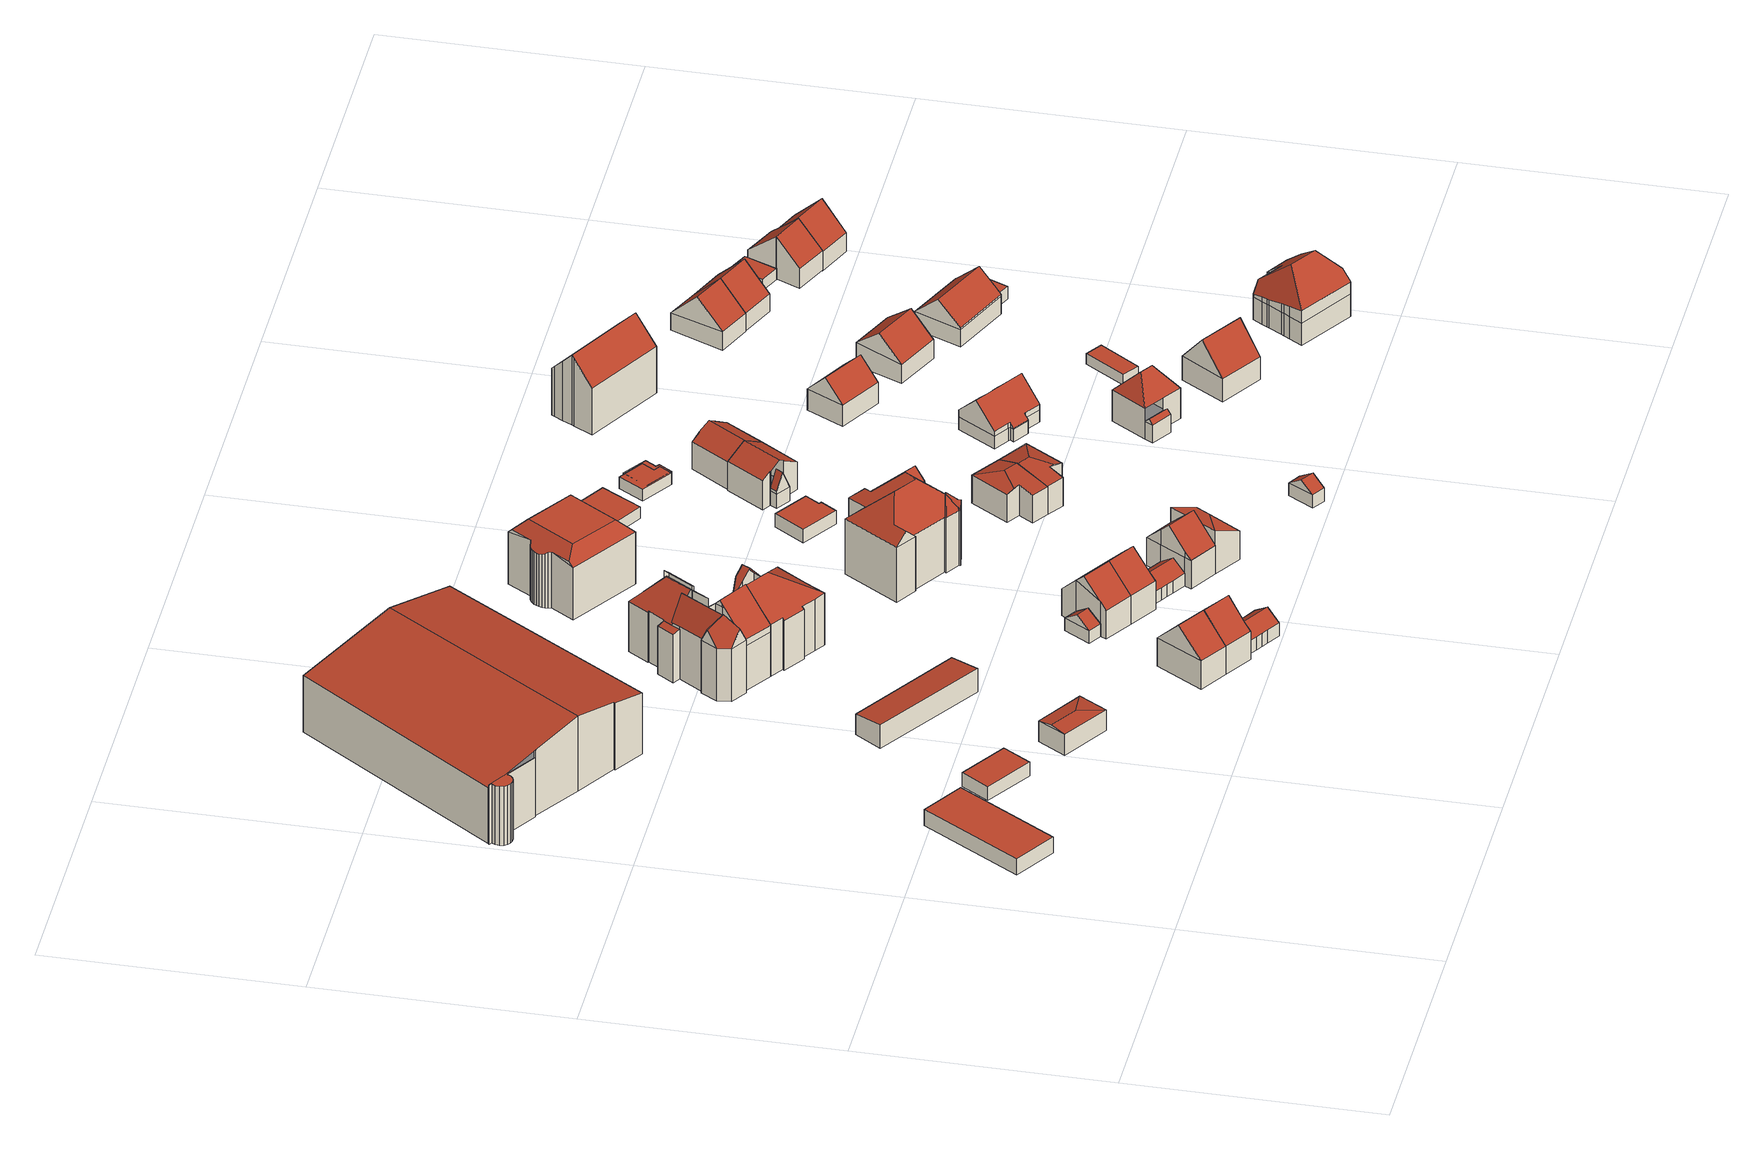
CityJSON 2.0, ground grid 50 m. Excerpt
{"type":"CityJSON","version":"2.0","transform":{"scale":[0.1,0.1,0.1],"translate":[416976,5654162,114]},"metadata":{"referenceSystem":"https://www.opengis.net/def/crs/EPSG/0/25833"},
"CityObjects":{
"building1":{"type":"Building","attributes":{"Dachtyp_tdc":"tdcPolyFlatRoof","Gemeindeschluessel":14612000,"Dachneigung":0,"QualitaetDacherkennung":69,"Geometrietyp2DReferenz":"3000","measuredHeight":3.48,"function":"31001_2000","roofType":"1000"},"geometry":[{"type":"Solid","lod":"2","boundaries":[[[[0,1,2,3]],[[1,4,5,2]],[[4,6,7,5]],[[6,0,3,7]],[[6,4,1,0]],[[3,2,5,7]]]],"semantics":{"surfaces":[{"type":"WallSurface"},{"type":"RoofSurface"},{"type":"GroundSurface"}],"values":[[0,0,0,0,1,2]]}}]},
"building2":{"type":"Building","attributes":{"Gemeindeschluessel":14612000,"Dachneigung":90,"Dachorientierung":0,"MittlereTraufHoehe":117.38,"QualitaetDacherkennung":84,"ObjektHoehe":3,"BodenHoehe":114.38,"Geometrietyp2DReferenz":"3000","AbsoluteHoehe":117.38,"Dachflaeche":71.4,"measuredHeight":3,"function":"31001_9998","roofType":"1000","storeysAboveGround":1},"geometry":[{"type":"MultiSurface","lod":"2","boundaries":[[[8,9,10,11]],[[9,12,13,10]],[[12,14,15,13]],[[14,8,11,15]],[[14,12,9,8]],[[11,10,13,15]]],"semantics":{"surfaces":[{"type":"WallSurface"},{"type":"RoofSurface"},{"type":"GroundSurface"}],"values":[0,0,0,0,1,2]}}]},
"building3":{"type":"Building","attributes":{"Gemeindeschluessel":14612000,"Dachneigung":79.21,"Dachorientierung":-58.15,"MittlereTraufHoehe":118.92,"QualitaetDacherkennung":64,"ObjektHoehe":5.14,"BodenHoehe":114.39,"Geometrietyp2DReferenz":"3000","AbsoluteHoehe":119.53,"Dachflaeche":72.21,"measuredHeight":5.14,"function":"31001_9998","roofType":"5000","storeysAboveGround":2},"geometry":[{"type":"MultiSurface","lod":"2","boundaries":[[[16,17,18,19]],[[17,20,21,18]],[[20,22,23,21]],[[22,16,19,23]],[[20,17,24]],[[16,22,25]],[[17,16,25,24]],[[22,20,24,25]],[[19,18,21,23]]],"semantics":{"surfaces":[{"type":"WallSurface"},{"type":"RoofSurface"},{"type":"GroundSurface"}],"values":[0,0,0,0,1,0,1,1,2]}}]},
"building4":{"type":"Building","attributes":{"Gemeindeschluessel":14612000,"Geometrietyp2DReferenz":"3000","function":"31001_9998","roofType":"9999"},"children":["building4-1","building4-2"]},
"building4-1":{"type":"BuildingPart","attributes":{"Dachtyp_tdc":"tdcPolyFlatRoof","Dachneigung":0,"QualitaetDacherkennung":25,"Geometrietyp2DReferenz":"3000","measuredHeight":12.96,"roofType":"1000"},"parents":["building4"],"geometry":[{"type":"MultiSurface","lod":"2","boundaries":[[[26,27,28,29]],[[27,30,31,28]],[[30,32,33,31]],[[32,34,35,33]],[[34,36,37,35]],[[36,38,39,37]],[[38,40,41,39]],[[40,42,43,41]],[[42,44,45,43]],[[44,46,47,45]],[[46,48,49,47]],[[48,50,51,49]],[[50,52,53,51]],[[52,54,55,56,53]],[[54,52,50,48,46,44,42,40,38,36,34,32,30,27,26,57]],[[29,28,31,33,35,37,39,41,43,45,47,49,51,53,56]]],"semantics":{"surfaces":[{"type":"WallSurface"},{"type":"RoofSurface"},{"type":"GroundSurface"}],"values":[0,0,0,0,0,0,0,0,0,0,0,0,0,0,1,2]}}]},
"building4-2":{"type":"BuildingPart","attributes":{"Dachtyp_tdc":"tdcGableRoof","Dachneigung":10.04,"QualitaetDacherkennung":14,"Geometrietyp2DReferenz":"3000","measuredHeight":16.39,"roofType":"3100"},"parents":["building4"],"geometry":[{"type":"MultiSurface","lod":"2","boundaries":[[[55,58,59,56]],[[58,60,61,59]],[[60,62,63,61]],[[62,64,65,63]],[[64,66,67,65]],[[66,68,69,67]],[[68,70,71,69]],[[70,72,73,71]],[[72,74,75,73]],[[74,76,77,75]],[[76,78,26,29,77]],[[74,72,70,68,66,64,62]],[[62,60,58,55,57,78,76,74]],[[56,59,61,63,65,67,69,71,73,75,77,29]]],"semantics":{"surfaces":[{"type":"WallSurface"},{"type":"RoofSurface"},{"type":"GroundSurface"}],"values":[0,0,0,0,0,0,0,0,0,0,0,1,1,2]}}]},
"building5":{"type":"Building","attributes":{"Dachtyp_tdc":"tdcPolyFlatRoof","Gemeindeschluessel":14612000,"Dachneigung":5.44,"QualitaetDacherkennung":81,"Geometrietyp2DReferenz":"3000","measuredHeight":5.14,"function":"31001_2000","roofType":"2100"},"geometry":[{"type":"Solid","lod":"2","boundaries":[[[[79,80,81,82]],[[80,83,84,81]],[[83,85,86,84]],[[85,79,82,86]],[[85,83,80,79]],[[82,81,84,86]]]],"semantics":{"surfaces":[{"type":"WallSurface"},{"type":"RoofSurface"},{"type":"GroundSurface"}],"values":[[0,0,0,0,1,2]]}}]},
"building6":{"type":"Building","attributes":{"Dachtyp_tdc":"tdcGableRoof","Gemeindeschluessel":14612000,"Dachneigung":44.71,"QualitaetDacherkennung":49,"Geometrietyp2DReferenz":"3000","measuredHeight":11.51,"function":"31001_9998","roofType":"3100"},"geometry":[{"type":"Solid","lod":"2","boundaries":[[[[87,88,89,90]],[[88,91,92,89]],[[91,93,94,92]],[[93,87,90,94]],[[91,88,95]],[[87,93,96]],[[88,87,96,95]],[[93,91,95,96]],[[90,89,92,94]]]],"semantics":{"surfaces":[{"type":"WallSurface"},{"type":"RoofSurface"},{"type":"GroundSurface"}],"values":[[0,0,0,0,0,0,1,1,2]]}}]},
"building7":{"type":"Building","attributes":{"Dachtyp_tdc":"tdcGableRoof","Gemeindeschluessel":14612000,"Dachneigung":44,"QualitaetDacherkennung":50,"Geometrietyp2DReferenz":"3000","measuredHeight":11.51,"function":"31001_9998","roofType":"3100"},"geometry":[{"type":"Solid","lod":"2","boundaries":[[[[87,97,98,90]],[[97,93,94,98]],[[93,99,100,94]],[[99,101,102,100]],[[101,103,104,102]],[[103,105,106,104]],[[105,107,108,106]],[[107,87,90,108]],[[103,101,99,93,97]],[[97,87,107,105,103]],[[90,98,94,100,102,104,106,108]]]],"semantics":{"surfaces":[{"type":"WallSurface"},{"type":"RoofSurface"},{"type":"GroundSurface"}],"values":[[0,0,0,0,0,0,0,0,1,1,2]]}}]},
"building8":{"type":"Building","attributes":{"Dachtyp_tdc":"tdcGableRoof","Gemeindeschluessel":14612000,"Dachneigung":35.14,"QualitaetDacherkennung":73,"Geometrietyp2DReferenz":"3000","measuredHeight":4.92,"function":"31001_9998","roofType":"3100"},"geometry":[{"type":"Solid","lod":"2","boundaries":[[[[109,110,111,112]],[[110,113,114,111]],[[113,115,116,114]],[[115,117,118,116]],[[117,119,120,118]],[[119,121,122,120]],[[121,123,124,122]],[[123,125,126,124]],[[125,127,128,126]],[[127,129,130,128]],[[129,109,112,130]],[[125,123,121,119,117,115,113]],[[113,110,109,129,127,125]],[[112,111,114,116,118,120,122,124,126,128,130]]]],"semantics":{"surfaces":[{"type":"WallSurface"},{"type":"RoofSurface"},{"type":"GroundSurface"}],"values":[[0,0,0,0,0,0,0,0,0,0,0,1,1,2]]}}]},
"building9":{"type":"Building","attributes":{"Gemeindeschluessel":14612000,"Geometrietyp2DReferenz":"3000","function":"31001_9998","roofType":"9999"},"children":["building9-1","building9-2","building9-3","building9-4","building9-5"]},
"building9-1":{"type":"BuildingPart","attributes":{"Dachtyp_tdc":"tdcGableRoof","Dachneigung":45.41,"QualitaetDacherkennung":60,"Geometrietyp2DReferenz":"3000","measuredHeight":17.37,"roofType":"3100"},"parents":["building9"],"geometry":[{"type":"MultiSurface","lod":"2","boundaries":[[[131,132,133,134]],[[132,135,136,133]],[[135,137,138,136]],[[137,139,140,138]],[[141,142,143,144,145]],[[146,147,148,143,142,149,132]],[[135,149,142,141,137]],[[132,149,135]],[[150,147,146,131]],[[131,146,132]],[[137,141,145,139]],[[140,151,134,133,136,138]]],"semantics":{"surfaces":[{"type":"WallSurface"},{"type":"RoofSurface"},{"type":"GroundSurface"}],"values":[0,0,0,0,1,1,0,0,0,0,0,2]}}]},
"building9-2":{"type":"BuildingPart","attributes":{"Dachtyp_tdc":"tdcPolyFlatRoof","Dachneigung":15.22,"QualitaetDacherkennung":38,"Geometrietyp2DReferenz":"3000","measuredHeight":10.97,"roofType":"2100"},"parents":["building9"],"geometry":[{"type":"MultiSurface","lod":"2","boundaries":[[[152,153,154,155]],[[156,157,158,159]],[[157,152,155,158]],[[157,156,160,153,152]],[[155,154,161,159,158]]],"semantics":{"surfaces":[{"type":"WallSurface"},{"type":"RoofSurface"},{"type":"GroundSurface"}],"values":[0,0,0,1,2]}}]},
"building9-3":{"type":"BuildingPart","attributes":{"Dachtyp_tdc":"tdcPolyFlatRoof","Dachneigung":42.8,"QualitaetDacherkennung":35,"Geometrietyp2DReferenz":"3000","measuredHeight":12.65,"roofType":"2100"},"parents":["building9"],"geometry":[{"type":"MultiSurface","lod":"2","boundaries":[[[162,163,164,165,166]],[[163,167,168,164]],[[167,169,170,168]],[[169,171,172,173,170]],[[169,167,163,162,171]],[[173,174,165,164,168,170]]],"semantics":{"surfaces":[{"type":"WallSurface"},{"type":"RoofSurface"},{"type":"GroundSurface"}],"values":[0,0,0,0,1,2]}}]},
"building9-4":{"type":"BuildingPart","attributes":{"Dachtyp_tdc":"tdcFreeFormRoof","Dachneigung":63.39,"QualitaetDacherkennung":11,"Geometrietyp2DReferenz":"3000","measuredHeight":17.14,"roofType":"5000"},"parents":["building9"],"geometry":[{"type":"MultiSurface","lod":"2","boundaries":[[[175,176,177,178,179]],[[177,180,181,182,178]],[[181,183,184,185,182]],[[185,186,187,144,148,188,189,190,179,178,182]],[[183,181,180]],[[186,185,184]],[[191,192,193,194,159,161,195,151,140,196]],[[184,183,192,191]],[[183,180,193,192]],[[180,177,194,193]],[[177,176,159,194]],[[176,156,159]],[[187,186,196,140,139,145]],[[186,184,191,196]]],"semantics":{"surfaces":[{"type":"RoofSurface"},{"type":"WallSurface"},{"type":"GroundSurface"}],"values":[0,0,0,0,1,1,2,1,1,1,1,1,1,1]}}]},
"building9-5":{"type":"BuildingPart","attributes":{"Dachtyp_tdc":"tdcHipAndGableRoof","Dachneigung":45.82,"QualitaetDacherkennung":51,"Geometrietyp2DReferenz":"3000","measuredHeight":16.25,"roofType":"5000"},"parents":["building9"],"geometry":[{"type":"MultiSurface","lod":"2","boundaries":[[[197,166,198,199,200,201]],[[200,202,203,204,205,206,207,190,208,201]],[[208,209,172,197,201]],[[195,161,154,210,211,212,213,214,215,165,174,173,134,151]],[[205,204,210,154,153]],[[204,203,211,210]],[[203,202,212,211]],[[202,200,213,212]],[[200,199,214,213]],[[199,198,215,214]],[[198,166,165,215]],[[172,209,131,134,173]]],"semantics":{"surfaces":[{"type":"RoofSurface"},{"type":"GroundSurface"},{"type":"WallSurface"}],"values":[0,0,0,1,2,2,2,2,2,2,2,2]}}]},
"building10":{"type":"Building","attributes":{"Gemeindeschluessel":14612000,"Geometrietyp2DReferenz":"3000","function":"31001_9998","roofType":"9999"},"children":["building10-1","building10-2"]},
"building10-1":{"type":"BuildingPart","attributes":{"Dachtyp_tdc":"tdcHipAndGableRoof","Dachneigung":44.13,"QualitaetDacherkennung":39,"Geometrietyp2DReferenz":"3000","measuredHeight":17.13,"roofType":"5000"},"parents":["building10"],"geometry":[{"type":"MultiSurface","lod":"2","boundaries":[[[216,217,218,219]],[[217,220,221,218]],[[220,222,138,221]],[[222,223,224,138]],[[223,225,136,224]],[[225,226,227,136]],[[226,228,229,227]],[[228,230,231,232,229]],[[233,234,235,236]],[[234,237,238,235]],[[237,239,240,238]],[[239,241,242,240]],[[241,243,244,242]],[[243,216,219,244]],[[239,237,234,245]],[[234,233,246,247,230,228,226,225,223,245]],[[223,222,220,217,216,243,241,239,245]],[[219,218,221,138,224,136,227,229,232,248,236,235,238,240,242,244]]],"semantics":{"surfaces":[{"type":"WallSurface"},{"type":"RoofSurface"},{"type":"GroundSurface"}],"values":[0,0,0,0,0,0,0,0,0,0,0,0,0,0,1,1,1,2]}}]},
"building10-2":{"type":"BuildingPart","attributes":{"Dachtyp_tdc":"tdcFreeFormRoof","Dachneigung":48.15,"QualitaetDacherkennung":40,"Geometrietyp2DReferenz":"3000","measuredHeight":14.66,"roofType":"5000"},"parents":["building10"],"geometry":[{"type":"MultiSurface","lod":"2","boundaries":[[[231,249,229,232]],[[249,250,251,229]],[[250,252,253,251]],[[252,254,255,253]],[[254,256,257,255]],[[256,258,259,257]],[[258,233,236,259]],[[256,254,252,250,249,231,247,260]],[[260,233,258,256]],[[248,232,229,251,253,255,257,259,236]]],"semantics":{"surfaces":[{"type":"WallSurface"},{"type":"RoofSurface"},{"type":"GroundSurface"}],"values":[0,0,0,0,0,0,0,1,1,2]}}]},
"building11":{"type":"Building","attributes":{"Dachtyp_tdc":"tdcGableRoof","Gemeindeschluessel":14612000,"Dachneigung":34.57,"QualitaetDacherkennung":63,"Geometrietyp2DReferenz":"3000","measuredHeight":4.82,"function":"31001_9998","roofType":"3100"},"geometry":[{"type":"Solid","lod":"2","boundaries":[[[[261,262,263,264]],[[262,265,266,263]],[[265,267,268,266]],[[267,261,264,268]],[[265,262,269]],[[261,267,270]],[[262,261,270,269]],[[267,265,269,270]],[[264,263,266,268]]]],"semantics":{"surfaces":[{"type":"WallSurface"},{"type":"RoofSurface"},{"type":"GroundSurface"}],"values":[[0,0,0,0,0,0,1,1,2]]}}]},
"building12":{"type":"Building","attributes":{"Dachtyp_tdc":"tdcFreeFormRoof","Gemeindeschluessel":14612000,"Dachneigung":43.69,"QualitaetDacherkennung":49,"Geometrietyp2DReferenz":"3000","measuredHeight":11.36,"function":"31001_9998","roofType":"5000"},"geometry":[{"type":"Solid","lod":"2","boundaries":[[[[271,272,266,273]],[[272,274,263,266]],[[274,275,276,263]],[[275,277,278,276]],[[277,279,280,278]],[[279,271,273,280]],[[281,277,275,274,282]],[[279,281,282,272,271]],[[279,277,281]],[[274,272,282]],[[273,266,263,276,278,280]]]],"semantics":{"surfaces":[{"type":"WallSurface"},{"type":"RoofSurface"},{"type":"GroundSurface"}],"values":[[0,0,0,0,0,0,1,1,0,0,2]]}}]},
"building13":{"type":"Building","attributes":{"Dachtyp_tdc":"tdcGableRoof","Gemeindeschluessel":14612000,"Dachneigung":44.65,"QualitaetDacherkennung":49,"Geometrietyp2DReferenz":"3000","measuredHeight":11.39,"function":"31001_9998","roofType":"3100"},"geometry":[{"type":"Solid","lod":"2","boundaries":[[[[279,283,284,280]],[[283,277,278,284]],[[277,285,286,278]],[[285,287,288,286]],[[287,289,290,288]],[[289,291,292,290]],[[291,293,294,292]],[[293,279,280,294]],[[289,287,285,277,283]],[[283,279,293,291,289]],[[280,284,278,286,288,290,292,294]]]],"semantics":{"surfaces":[{"type":"WallSurface"},{"type":"RoofSurface"},{"type":"GroundSurface"}],"values":[[0,0,0,0,0,0,0,0,1,1,2]]}}]},
"building14":{"type":"Building","attributes":{"Dachtyp_tdc":"tdcFreeFormRoof","Gemeindeschluessel":14612000,"Dachneigung":35.73,"QualitaetDacherkennung":76,"Geometrietyp2DReferenz":"3000","measuredHeight":4.79,"function":"31001_9998","roofType":"5000"},"geometry":[{"type":"Solid","lod":"2","boundaries":[[[[295,296,297,298]],[[296,299,300,297]],[[299,301,302,300]],[[301,303,304,302]],[[303,305,306,304]],[[305,307,308,306]],[[307,309,310,308]],[[309,311,312,310]],[[311,295,298,312]],[[307,305,313,314,295,311,309]],[[313,303,301,299,296,314]],[[296,295,314]],[[305,303,313]],[[298,297,300,302,304,306,308,310,312]]]],"semantics":{"surfaces":[{"type":"WallSurface"},{"type":"RoofSurface"},{"type":"GroundSurface"}],"values":[[0,0,0,0,0,0,0,0,0,1,1,0,0,2]]}}]},
"building15":{"type":"Building","attributes":{"Dachtyp_tdc":"tdcFreeFormRoof","Gemeindeschluessel":14612000,"Dachneigung":42.87,"QualitaetDacherkennung":48,"Geometrietyp2DReferenz":"3000","measuredHeight":11.38,"function":"31001_9998","roofType":"5000"},"geometry":[{"type":"Solid","lod":"2","boundaries":[[[[315,316,306,317]],[[316,318,304,306]],[[318,319,320,304]],[[319,321,322,320]],[[321,323,324,322]],[[323,315,317,324]],[[325,326,327,328,329]],[[321,319,330,325,329]],[[318,330,319]],[[316,326,325,330,318]],[[321,329,328,323]],[[323,328,327,315]],[[315,327,326,316]],[[317,306,304,320,322,324]]]],"semantics":{"surfaces":[{"type":"WallSurface"},{"type":"RoofSurface"},{"type":"GroundSurface"}],"values":[[0,0,0,0,0,0,1,1,0,0,0,0,0,2]]}}]},
"building16":{"type":"Building","attributes":{"Dachtyp_tdc":"tdcHipRoof","Gemeindeschluessel":14612000,"Dachneigung":44.57,"QualitaetDacherkennung":35,"Geometrietyp2DReferenz":"3000","measuredHeight":9.98,"function":"31001_9998","roofType":"3200"},"geometry":[{"type":"Solid","lod":"2","boundaries":[[[[331,332,322,324]],[[332,333,334,322]],[[333,335,336,334]],[[335,331,324,336]],[[333,332,337]],[[331,335,338]],[[332,331,338,337]],[[335,333,337,338]],[[324,322,334,336]]]],"semantics":{"surfaces":[{"type":"WallSurface"},{"type":"RoofSurface"},{"type":"GroundSurface"}],"values":[[0,0,0,0,1,1,1,1,2]]}}]},
"building17":{"type":"Building","attributes":{"Dachtyp_tdc":"tdcFreeFormRoof","Gemeindeschluessel":14612000,"Dachneigung":0.101,"QualitaetDacherkennung":58,"Geometrietyp2DReferenz":"3000","measuredHeight":14.09,"function":"31001_9998","roofType":"5000"},"geometry":[{"type":"Solid","lod":"2","boundaries":[[[[339,340,341,342]],[[340,343,344,341]],[[343,345,346,344]],[[345,347,348,346]],[[347,349,350,348]],[[349,351,352,350]],[[351,353,354,352]],[[353,355,356,354]],[[355,357,358,356]],[[357,359,360,358]],[[359,361,362,360]],[[361,363,364,362]],[[363,365,366,364]],[[365,367,368,366]],[[367,369,370,368]],[[369,339,342,370]],[[371,372,339,369,373]],[[340,339,372,374]],[[340,374,375,376,343]],[[371,373,367,365,363,361,359,357,355,353,351,349,347,345,376,375]],[[374,372,371,375]],[[345,343,376]],[[369,367,373]],[[342,341,344,346,348,350,352,354,356,358,360,362,364,366,368,370]]]],"semantics":{"surfaces":[{"type":"WallSurface"},{"type":"RoofSurface"},{"type":"GroundSurface"}],"values":[[0,0,0,0,0,0,0,0,0,0,0,0,0,0,0,0,1,1,1,1,1,0,0,2]]}}]},
"building18":{"type":"Building","attributes":{"Dachtyp_tdc":"tdcFreeFormRoof","Gemeindeschluessel":14612000,"Dachneigung":43.79,"QualitaetDacherkennung":30,"Geometrietyp2DReferenz":"3000","measuredHeight":18.22,"function":"31001_9998","roofType":"5000"},"geometry":[{"type":"Solid","lod":"2","boundaries":[[[[377,378,379,380,381]],[[377,381,382]],[[378,377,382,383]],[[384,385,386,379,378,383,387]],[[388,384,387,389]],[[389,390,391,392,388]],[[391,393,394,392]],[[395,385,384,388,392,394,396]],[[397,398,399,395,396,400]],[[401,397,400,402]],[[401,402,403]],[[404,405,398,397,401,403,406]],[[404,406,407]],[[405,404,407,408]],[[409,410,411]],[[393,391,390]],[[412,413,414,415,416,417,418,419,420,421,422,423,424,425,426,427,428,429,430,431,432,433,434]],[[406,403,413,412]],[[403,402,414,413]],[[402,400,415,414]],[[400,396,416,415]],[[396,394,417,416]],[[394,393,418,417]],[[393,390,419,418]],[[390,389,420,419]],[[389,387,421,420]],[[387,383,422,421]],[[383,382,423,422]],[[382,381,424,423]],[[381,380,425,424]],[[380,435,426,425]],[[435,436,427,426]],[[436,437,428,427]],[[437,409,429,428]],[[409,411,430,429]],[[411,438,431,430]],[[438,439,432,431]],[[439,408,433,432]],[[408,407,434,433]],[[407,406,412,434]],[[399,398,405,408,439]],[[440,386,385,395,399,439,438]],[[410,440,438,411]],[[409,440,410]],[[437,440,409]],[[436,440,437]],[[435,440,436]],[[380,440,435]],[[380,386,440]],[[386,380,379]]]],"semantics":{"surfaces":[{"type":"RoofSurface"},{"type":"WallSurface"},{"type":"GroundSurface"}],"values":[[0,0,0,0,0,0,0,0,0,0,0,0,0,0,1,1,2,1,1,1,1,1,1,1,1,1,1,1,1,1,1,1,1,1,1,1,1,1,1,1,0,0,0,0,0,0,0,0,0,0]]}}]},
"building19":{"type":"Building","attributes":{"Dachtyp_tdc":"tdcPolyFlatRoof","Gemeindeschluessel":14612000,"Dachneigung":0,"QualitaetDacherkennung":60,"Geometrietyp2DReferenz":"3000","measuredHeight":2.88,"function":"31001_9998","roofType":"1000"},"geometry":[{"type":"Solid","lod":"2","boundaries":[[[[441,442,443,444]],[[442,445,446,443]],[[445,447,448,446]],[[447,449,450,448]],[[449,451,452,450]],[[451,441,444,452]],[[451,449,447,445,442,441]],[[444,443,446,448,450,452]]]],"semantics":{"surfaces":[{"type":"WallSurface"},{"type":"RoofSurface"},{"type":"GroundSurface"}],"values":[[0,0,0,0,0,0,1,2]]}}]},
"building20":{"type":"Building","attributes":{"Dachtyp_tdc":"tdcGableRoof","Gemeindeschluessel":14612000,"Dachneigung":34.59,"QualitaetDacherkennung":57,"Geometrietyp2DReferenz":"3000","measuredHeight":4.94,"function":"31001_9998","roofType":"3100"},"geometry":[{"type":"Solid","lod":"2","boundaries":[[[[453,454,455,456]],[[454,457,458,455]],[[457,459,460,458]],[[459,453,456,460]],[[457,454,461]],[[453,459,462]],[[454,453,462,461]],[[459,457,461,462]],[[456,455,458,460]]]],"semantics":{"surfaces":[{"type":"WallSurface"},{"type":"RoofSurface"},{"type":"GroundSurface"}],"values":[[0,0,0,0,0,0,1,1,2]]}}]},
"building21":{"type":"Building","attributes":{"Dachtyp_tdc":"tdcFreeFormRoof","Gemeindeschluessel":14612000,"Dachneigung":10.14,"QualitaetDacherkennung":56,"Geometrietyp2DReferenz":"3000","measuredHeight":7.46,"function":"31001_9998","roofType":"5000"},"geometry":[{"type":"Solid","lod":"2","boundaries":[[[[463,464,465,466]],[[464,467,468,465]],[[467,469,470,468]],[[469,471,472,470]],[[471,473,474,472]],[[473,463,466,474]],[[475,476,463,473]],[[467,477,476,475,471,469]],[[476,477,464,463]],[[473,471,475]],[[467,464,477]],[[466,465,468,470,472,474]]]],"semantics":{"surfaces":[{"type":"WallSurface"},{"type":"RoofSurface"},{"type":"GroundSurface"}],"values":[[0,0,0,0,0,0,1,1,1,0,0,2]]}}]},
"building22":{"type":"Building","attributes":{"Dachtyp_tdc":"tdcPolyFlatRoof","Gemeindeschluessel":14612000,"Dachneigung":0,"QualitaetDacherkennung":74,"Geometrietyp2DReferenz":"3000","measuredHeight":2.61,"function":"31001_9998","roofType":"1000"},"geometry":[{"type":"Solid","lod":"2","boundaries":[[[[478,479,480,481]],[[479,482,483,480]],[[482,484,485,483]],[[484,478,481,485]],[[484,482,479,478]],[[481,480,483,485]]]],"semantics":{"surfaces":[{"type":"WallSurface"},{"type":"RoofSurface"},{"type":"GroundSurface"}],"values":[[0,0,0,0,1,2]]}}]},
"building23":{"type":"Building","attributes":{"Dachtyp_tdc":"tdcFreeFormRoof","Gemeindeschluessel":14612000,"Dachneigung":11.27,"QualitaetDacherkennung":57,"Geometrietyp2DReferenz":"3000","measuredHeight":7.69,"function":"31001_9998","roofType":"5000"},"geometry":[{"type":"Solid","lod":"2","boundaries":[[[[486,464,465,468]],[[464,487,488,465]],[[487,489,490,488]],[[489,491,492,490]],[[491,493,494,492]],[[493,486,468,494]],[[489,487,495,496]],[[487,464,497,495]],[[491,496,495,497,486,493]],[[464,486,497]],[[491,489,496]],[[468,465,488,490,492,494]]]],"semantics":{"surfaces":[{"type":"WallSurface"},{"type":"RoofSurface"},{"type":"GroundSurface"}],"values":[[0,0,0,0,0,0,1,1,1,0,0,2]]}}]},
"building24":{"type":"Building","attributes":{"Gemeindeschluessel":14612000,"Geometrietyp2DReferenz":"3000","function":"31001_9998","roofType":"9999"},"children":["building24-1","building24-2"]},
"building24-1":{"type":"BuildingPart","attributes":{"Dachtyp_tdc":"tdcGableRoof","Dachneigung":66.14,"QualitaetDacherkennung":6,"Geometrietyp2DReferenz":"3000","measuredHeight":7.13,"roofType":"3100"},"parents":["building24"],"geometry":[{"type":"MultiSurface","lod":"2","boundaries":[[[498,499,500,501]],[[499,502,503,500]],[[502,504,505,503]],[[506,498,501,507]],[[498,506,508,509,510,499]],[[511,510,509,512]],[[502,511,512,504]],[[499,510,511,502]],[[501,500,503,505,513,507]]],"semantics":{"surfaces":[{"type":"WallSurface"},{"type":"RoofSurface"},{"type":"GroundSurface"}],"values":[0,0,0,0,1,1,0,0,2]}}]},
"building24-2":{"type":"BuildingPart","attributes":{"Dachtyp_tdc":"tdcGableRoof","Dachneigung":29.94,"QualitaetDacherkennung":53,"Geometrietyp2DReferenz":"3000","measuredHeight":8.7,"roofType":"3100"},"parents":["building24"],"geometry":[{"type":"MultiSurface","lod":"2","boundaries":[[[514,515,516,517]],[[515,518,519,516]],[[518,520,521,519]],[[520,522,523,521]],[[522,524,501,523]],[[524,525,506,507,501]],[[526,527,528,505,504,512]],[[527,514,517,528]],[[529,525,524,522,520,518]],[[518,515,514,527,526,529]],[[517,516,519,521,523,501,507,513,505,528]]],"semantics":{"surfaces":[{"type":"WallSurface"},{"type":"RoofSurface"},{"type":"GroundSurface"}],"values":[0,0,0,0,0,0,0,0,1,1,2]}}]},
"building25":{"type":"Building","attributes":{"Dachtyp_tdc":"tdcPolyFlatRoof","Gemeindeschluessel":14612000,"Dachneigung":0,"QualitaetDacherkennung":77,"Geometrietyp2DReferenz":"3000","measuredHeight":2.49,"function":"31001_9998","roofType":"1000"},"geometry":[{"type":"Solid","lod":"2","boundaries":[[[[530,531,532,533]],[[531,534,535,532]],[[534,536,537,535]],[[536,538,539,537]],[[538,540,541,539]],[[540,530,533,541]],[[540,538,536,534,531,530]],[[533,532,535,537,539,541]]]],"semantics":{"surfaces":[{"type":"WallSurface"},{"type":"RoofSurface"},{"type":"GroundSurface"}],"values":[[0,0,0,0,0,0,1,2]]}}]},
"building26":{"type":"Building","attributes":{"Gemeindeschluessel":14612000,"Dachneigung":90,"Dachorientierung":0,"MittlereTraufHoehe":118.66,"QualitaetDacherkennung":95,"ObjektHoehe":2.51,"BodenHoehe":116.15,"Geometrietyp2DReferenz":"3000","AbsoluteHoehe":118.66,"Dachflaeche":36.01,"measuredHeight":2.51,"function":"31001_9998","roofType":"1000","storeysAboveGround":1},"geometry":[{"type":"MultiSurface","lod":"2","boundaries":[[[542,543,544,545]],[[543,546,547,544]],[[546,548,549,547]],[[548,550,551,549]],[[550,552,553,551]],[[552,542,545,553]],[[552,550,548,546,543,542]],[[545,544,547,549,551,553]]],"semantics":{"surfaces":[{"type":"WallSurface"},{"type":"RoofSurface"},{"type":"GroundSurface"}],"values":[0,0,0,0,0,0,1,2]}}]},
"building27":{"type":"Building","attributes":{"Gemeindeschluessel":14612000,"Geometrietyp2DReferenz":"3000","function":"31001_9998","roofType":"9999"},"children":["building27-1","building27-2"]},
"building27-1":{"type":"BuildingPart","attributes":{"Dachtyp_tdc":"tdcGableRoof","Dachneigung":34.63,"QualitaetDacherkennung":54,"Geometrietyp2DReferenz":"3000","measuredHeight":5.08,"roofType":"3100"},"parents":["building27"],"geometry":[{"type":"MultiSurface","lod":"2","boundaries":[[[554,555,556,557]],[[555,558,559,556]],[[558,560,561,559]],[[558,555,562]],[[555,554,563,564,562]],[[560,558,562,564]],[[557,556,559,561,565]]],"semantics":{"surfaces":[{"type":"WallSurface"},{"type":"RoofSurface"},{"type":"GroundSurface"}],"values":[0,0,0,0,1,1,2]}}]},
"building27-2":{"type":"BuildingPart","attributes":{"Dachtyp_tdc":"tdcGableRoof","Dachneigung":30.36,"QualitaetDacherkennung":53,"Geometrietyp2DReferenz":"3000","measuredHeight":8.53,"roofType":"3100"},"parents":["building27"],"geometry":[{"type":"MultiSurface","lod":"2","boundaries":[[[566,520,567,568]],[[520,569,570,567]],[[569,571,572,570]],[[571,573,574,572]],[[573,575,557,574]],[[575,554,557]],[[576,561,560]],[[576,566,568,561]],[[577,575,573,571,569]],[[569,520,566,576,577]],[[568,567,570,572,574,557,565,561]]],"semantics":{"surfaces":[{"type":"WallSurface"},{"type":"RoofSurface"},{"type":"GroundSurface"}],"values":[0,0,0,0,0,0,0,0,1,1,2]}}]},
"building28":{"type":"Building","attributes":{"Gemeindeschluessel":14612000,"Geometrietyp2DReferenz":"3000","function":"31001_9998","roofType":"9999"},"children":["building28-1","building28-2"]},
"building28-1":{"type":"BuildingPart","attributes":{"Dachtyp_tdc":"tdcHipRoof","Dachneigung":46.31,"QualitaetDacherkennung":69,"Geometrietyp2DReferenz":"3000","measuredHeight":11.08,"roofType":"3200"},"parents":["building28"],"geometry":[{"type":"MultiSurface","lod":"2","boundaries":[[[578,579,580,581,582]],[[579,583,584,580]],[[583,585,586,584]],[[585,587,588,586]],[[587,589,588]],[[585,583,590]],[[579,578,591]],[[583,579,591,590]],[[578,587,585,590,591]],[[581,580,584,586,588]]],"semantics":{"surfaces":[{"type":"WallSurface"},{"type":"RoofSurface"},{"type":"GroundSurface"}],"values":[0,0,0,0,0,1,1,1,1,2]}}]},
"building28-2":{"type":"BuildingPart","attributes":{"Dachtyp_tdc":"tdcFreeFormRoof","Dachneigung":37,"QualitaetDacherkennung":19,"Geometrietyp2DReferenz":"3000","measuredHeight":4.67,"roofType":"5000"},"parents":["building28"],"geometry":[{"type":"MultiSurface","lod":"2","boundaries":[[[589,592,593,588]],[[592,594,595,593]],[[594,582,581,595]],[[596,582,594]],[[597,596,594,592]],[[597,592,589]],[[596,597,589,582]],[[588,593,595,581]]],"semantics":{"surfaces":[{"type":"WallSurface"},{"type":"RoofSurface"},{"type":"GroundSurface"}],"values":[0,0,0,0,1,0,1,2]}}]},
"building29":{"type":"Building","attributes":{"Dachtyp_tdc":"tdcFreeFormRoof","Gemeindeschluessel":14612000,"Dachneigung":44.47,"QualitaetDacherkennung":63,"Geometrietyp2DReferenz":"3000","measuredHeight":8.4,"function":"31001_9998","roofType":"5000"},"geometry":[{"type":"Solid","lod":"2","boundaries":[[[[598,599,600,601]],[[599,602,603,600]],[[602,604,605,603]],[[604,606,607,605]],[[606,608,609,607]],[[608,610,611,609]],[[610,612,613,611]],[[612,614,615,613]],[[614,616,617,615]],[[616,618,619,617]],[[618,620,621,619]],[[620,622,623,621]],[[622,624,625,623]],[[624,626,627,625]],[[626,628,629,627]],[[628,598,601,629]],[[630,631,632,633,634,635,636,637,638,639]],[[640,641,642,643,608,606,644,645,636,635]],[[599,637,636,645,602]],[[602,645,644,604]],[[604,644,606]],[[608,643,610]],[[610,643,642,612]],[[612,642,641,614]],[[614,641,640,616]],[[616,640,635,634,618]],[[626,630,639,628]],[[628,639,638,598]],[[598,638,637,599]],[[618,634,633,620]],[[620,633,632,622]],[[622,632,631,624]],[[624,631,630,626]],[[601,600,603,605,607,609,611,613,615,617,619,621,623,625,627,629]]]],"semantics":{"surfaces":[{"type":"WallSurface"},{"type":"RoofSurface"},{"type":"GroundSurface"}],"values":[[0,0,0,0,0,0,0,0,0,0,0,0,0,0,0,0,1,1,0,0,0,0,0,0,0,0,0,0,0,0,0,0,0,2]]}}]},
"building30":{"type":"Building","attributes":{"Dachtyp_tdc":"tdcGableRoof","Gemeindeschluessel":14612000,"Dachneigung":44.9,"QualitaetDacherkennung":81,"Geometrietyp2DReferenz":"3000","measuredHeight":8.76,"function":"31001_9998","roofType":"3100"},"geometry":[{"type":"Solid","lod":"2","boundaries":[[[[646,647,648,649]],[[647,650,651,648]],[[650,652,653,651]],[[652,646,649,653]],[[650,647,654]],[[646,652,655]],[[647,646,655,654]],[[652,650,654,655]],[[649,648,651,653]]]],"semantics":{"surfaces":[{"type":"WallSurface"},{"type":"RoofSurface"},{"type":"GroundSurface"}],"values":[[0,0,0,0,0,0,1,1,2]]}}]},
"building31":{"type":"Building","attributes":{"Dachtyp_tdc":"tdcGableRoof","Gemeindeschluessel":14612000,"Dachneigung":49.56,"QualitaetDacherkennung":67,"Geometrietyp2DReferenz":"3000","measuredHeight":11.09,"function":"31001_9998","roofType":"3100"},"geometry":[{"type":"Solid","lod":"2","boundaries":[[[[656,657,658,659]],[[657,660,661,658]],[[660,662,663,661]],[[662,656,659,663]],[[660,657,664]],[[656,662,665]],[[657,656,665,664]],[[662,660,664,665]],[[659,658,661,663]]]],"semantics":{"surfaces":[{"type":"WallSurface"},{"type":"RoofSurface"},{"type":"GroundSurface"}],"values":[[0,0,0,0,0,0,1,1,2]]}}]},
"building32":{"type":"Building","attributes":{"Dachtyp_tdc":"tdcGableRoof","Gemeindeschluessel":14612000,"Dachneigung":46.03,"QualitaetDacherkennung":70,"Geometrietyp2DReferenz":"3000","measuredHeight":15.26,"function":"31001_9998","roofType":"3100"},"geometry":[{"type":"Solid","lod":"2","boundaries":[[[[666,667,668,669]],[[670,671,672,673]],[[671,674,675,672]],[[674,676,677,675]],[[676,678,679,677]],[[678,680,681,679]],[[680,682,683,681]],[[682,666,669,683]],[[678,676,674,671,670,667]],[[667,666,682,680,678]],[[669,668,673,672,675,677,679,681,683]],[[667,670,673,668]]]],"semantics":{"surfaces":[{"type":"WallSurface"},{"type":"RoofSurface"},{"type":"GroundSurface"}],"values":[[0,0,0,0,0,0,0,0,1,1,2,0]]}}]},
"building33":{"type":"Building","attributes":{"Dachtyp_tdc":"tdcPolyFlatRoof","Gemeindeschluessel":14612000,"Dachneigung":0,"QualitaetDacherkennung":70,"Geometrietyp2DReferenz":"3000","measuredHeight":2.35,"function":"31001_9998","roofType":"1000"},"geometry":[{"type":"Solid","lod":"2","boundaries":[[[[684,685,686,687]],[[685,688,689,686]],[[688,690,691,689]],[[690,684,687,691]],[[690,688,685,684]],[[687,686,689,691]]]],"semantics":{"surfaces":[{"type":"WallSurface"},{"type":"RoofSurface"},{"type":"GroundSurface"}],"values":[[0,0,0,0,1,2]]}}]},
"building34":{"type":"Building","attributes":{"Dachtyp_tdc":"tdcGableRoof","Gemeindeschluessel":14612000,"Dachneigung":44.89,"QualitaetDacherkennung":63,"Geometrietyp2DReferenz":"3000","measuredHeight":9.03,"function":"31001_9998","roofType":"3100"},"geometry":[{"type":"Solid","lod":"2","boundaries":[[[[692,693,694,695]],[[693,696,697,694]],[[696,698,699,697]],[[698,692,695,699]],[[696,693,700]],[[692,698,701]],[[693,692,701,700]],[[698,696,700,701]],[[695,694,697,699]]]],"semantics":{"surfaces":[{"type":"WallSurface"},{"type":"RoofSurface"},{"type":"GroundSurface"}],"values":[[0,0,0,0,0,0,1,1,2]]}}]},
"building35":{"type":"Building","attributes":{"Dachtyp_tdc":"tdcFreeFormRoof","Gemeindeschluessel":14612000,"Dachneigung":40.11,"QualitaetDacherkennung":47,"Geometrietyp2DReferenz":"3000","measuredHeight":13.34,"function":"31001_9998","roofType":"5000"},"geometry":[{"type":"Solid","lod":"2","boundaries":[[[[702,703,704,705]],[[703,706,707,704]],[[706,708,709,707]],[[708,710,711,709]],[[710,712,713,711]],[[712,714,715,713]],[[714,716,717,715]],[[716,718,719,717]],[[718,720,721,719]],[[720,722,723,721]],[[722,724,725,723]],[[724,726,727,725]],[[726,728,729,727]],[[728,730,731,729]],[[730,732,733,731]],[[732,734,735,733]],[[734,736,737,735]],[[736,702,705,737]],[[738,739,740,741,742,743,744,745]],[[746,747,748,749,750,751,752,753,754,755]],[[734,756,757,746,755,740,739,736]],[[741,740,755,754,758]],[[710,742,741,758,712]],[[712,758,754,714]],[[728,747,746,757,730]],[[705,704,707,709,711,713,715,717,719,721,723,725,727,729,731,733,735,737]],[[730,757,756,732]],[[732,756,734]],[[714,754,753,716]],[[716,753,752,718]],[[718,752,751,720]],[[720,751,750,722]],[[722,750,749,724]],[[724,749,748,726]],[[726,748,747,728]],[[703,745,744,706]],[[702,738,745,703]],[[706,744,743,708]],[[708,743,742,710]],[[736,739,738,702]]]],"semantics":{"surfaces":[{"type":"WallSurface"},{"type":"RoofSurface"},{"type":"GroundSurface"}],"values":[[0,0,0,0,0,0,0,0,0,0,0,0,0,0,0,0,0,0,1,1,1,1,0,0,0,2,0,0,0,0,0,0,0,0,0,0,0,0,0,0]]}}]},
"building36":{"type":"Building","attributes":{"Dachtyp_tdc":"tdcGableRoof","Gemeindeschluessel":14612000,"Dachneigung":41.95,"QualitaetDacherkennung":78,"Geometrietyp2DReferenz":"3000","measuredHeight":8.48,"function":"31001_9998","roofType":"3100"},"geometry":[{"type":"Solid","lod":"2","boundaries":[[[[759,760,761,762]],[[760,763,764,761]],[[763,765,766,764]],[[765,767,768,766]],[[767,769,770,768]],[[769,759,762,770]],[[769,771,772,773,759]],[[774,775,772,771,776]],[[765,774,776,767]],[[767,776,771,769]],[[763,775,774,765]],[[760,773,772,775,763]],[[759,773,760]],[[762,761,764,766,768,770]]]],"semantics":{"surfaces":[{"type":"WallSurface"},{"type":"RoofSurface"},{"type":"GroundSurface"}],"values":[[0,0,0,0,0,0,1,1,0,0,0,0,0,2]]}}]},
"building37":{"type":"Building","attributes":{"Dachtyp_tdc":"tdcGableRoof","Gemeindeschluessel":14612000,"Dachneigung":44.9,"QualitaetDacherkennung":75,"Geometrietyp2DReferenz":"3000","measuredHeight":9.52,"function":"31001_9998","roofType":"3100"},"geometry":[{"type":"Solid","lod":"2","boundaries":[[[[777,778,779,780]],[[778,781,782,779]],[[781,783,784,782]],[[783,777,780,784]],[[781,778,785]],[[777,783,786]],[[778,777,786,785]],[[783,781,785,786]],[[780,779,782,784]]]],"semantics":{"surfaces":[{"type":"WallSurface"},{"type":"RoofSurface"},{"type":"GroundSurface"}],"values":[[0,0,0,0,0,0,1,1,2]]}}]},
"building38":{"type":"Building","attributes":{"Dachtyp_tdc":"tdcGableRoof","Gemeindeschluessel":14612000,"Dachneigung":44.72,"QualitaetDacherkennung":73,"Geometrietyp2DReferenz":"3000","measuredHeight":9.29,"function":"31001_9998","roofType":"3100"},"geometry":[{"type":"Solid","lod":"2","boundaries":[[[[778,787,788,789]],[[787,790,791,788]],[[790,781,792,791]],[[781,778,789,792]],[[790,787,793]],[[778,781,785]],[[787,778,785,793]],[[781,790,793,785]],[[789,788,791,792]]]],"semantics":{"surfaces":[{"type":"WallSurface"},{"type":"RoofSurface"},{"type":"GroundSurface"}],"values":[[0,0,0,0,0,0,1,1,2]]}}]},
"building39":{"type":"Building","attributes":{"Dachtyp_tdc":"tdcPolyFlatRoof","Gemeindeschluessel":14612000,"Dachneigung":0,"QualitaetDacherkennung":67,"Geometrietyp2DReferenz":"3000","measuredHeight":2.84,"function":"31001_9998","roofType":"1000"},"geometry":[{"type":"Solid","lod":"2","boundaries":[[[[794,795,796,797]],[[795,798,799,796]],[[798,800,801,799]],[[800,794,797,801]],[[800,798,795,794]],[[797,796,799,801]]]],"semantics":{"surfaces":[{"type":"WallSurface"},{"type":"RoofSurface"},{"type":"GroundSurface"}],"values":[[0,0,0,0,1,2]]}}]},
"building40":{"type":"Building","attributes":{"Dachtyp_tdc":"tdcPolyFlatRoof","Gemeindeschluessel":14612000,"Dachneigung":0,"QualitaetDacherkennung":61,"Geometrietyp2DReferenz":"3000","measuredHeight":2.37,"function":"31001_9998","roofType":"1000"},"geometry":[{"type":"Solid","lod":"2","boundaries":[[[[802,803,804,805]],[[803,806,807,804]],[[806,808,809,807]],[[808,810,811,809]],[[810,802,805,811]],[[810,808,806,803,802]],[[805,804,807,809,811]]]],"semantics":{"surfaces":[{"type":"WallSurface"},{"type":"RoofSurface"},{"type":"GroundSurface"}],"values":[[0,0,0,0,0,1,2]]}}]},
"building41":{"type":"Building","attributes":{"Dachtyp_tdc":"tdcGableRoof","Gemeindeschluessel":14612000,"Dachneigung":40.57,"QualitaetDacherkennung":56,"Geometrietyp2DReferenz":"3000","measuredHeight":9.19,"function":"31001_9998","roofType":"3100"},"geometry":[{"type":"Solid","lod":"2","boundaries":[[[[812,813,814,815]],[[813,816,817,814]],[[816,818,819,817]],[[818,820,821,819]],[[820,822,823,821]],[[822,824,825,823]],[[824,812,815,825]],[[820,818,816,813,812]],[[812,824,822,820]],[[815,814,817,819,821,823,825]]]],"semantics":{"surfaces":[{"type":"WallSurface"},{"type":"RoofSurface"},{"type":"GroundSurface"}],"values":[[0,0,0,0,0,0,0,1,1,2]]}}]},
"building42":{"type":"Building","attributes":{"Dachtyp_tdc":"tdcGableRoof","Gemeindeschluessel":14612000,"Dachneigung":44.7,"QualitaetDacherkennung":64,"Geometrietyp2DReferenz":"3000","measuredHeight":9.46,"function":"31001_9998","roofType":"3100"},"geometry":[{"type":"Solid","lod":"2","boundaries":[[[[826,827,828,829]],[[827,830,831,828]],[[830,832,833,831]],[[832,826,829,833]],[[830,827,834]],[[826,832,835]],[[827,826,835,834]],[[832,830,834,835]],[[829,828,831,833]]]],"semantics":{"surfaces":[{"type":"WallSurface"},{"type":"RoofSurface"},{"type":"GroundSurface"}],"values":[[0,0,0,0,0,0,1,1,2]]}}]}
},
"vertices":[
[112,316,40],[233,512,40],[233,512,5],[112,316,5],[315,462,40],[315,462,5],[194,266,40],[194,266,5],
[335,416,34],[370,471,34],[370,471,4],[335,416,4],[463,413,34],[463,413,4],[428,358,34],[428,358,4],
[539,365,49],[632,308,49],[632,308,4],[539,365,4],[598,252,49],[598,252,4],[505,310,49],[505,310,4],[576,304,55],[522,338,55],
[105,1205,142],[104,1203,142],[104,1203,13],[105,1205,13],[43,1241,142],[43,1241,13],[40,1235,142],[40,1235,13],[34,1230,142],[34,1230,13],[27,1228,142],[27,1228,13],[20,1228,142],[20,1228,13],[14,1230,142],[14,1230,13],[8,1234,142],[8,1234,13],[4,1240,142],[4,1240,13],[2,1247,142],[2,1247,13],[3,1256,142],[3,1256,13],[7,1263,142],[7,1263,13],[2,1267,142],[2,1267,13],[3,1268,142],[3,1268,135],[3,1268,13],[38,1247,142],
[4,1269,135],[4,1269,13],[284,1669,137],[284,1669,13],[471,1548,177],[471,1548,13],[592,1470,151],[592,1470,13],[600,1464,149],[600,1464,13],[340,1055,147],[340,1055,13],[280,1092,160],[280,1092,13],[281,1095,160],[281,1095,13],[202,1144,177],[202,1144,13],[109,1203,157],[109,1203,13],[105,1205,157],
[456,640,57],[490,692,51],[490,692,6],[456,640,6],[702,559,51],[702,559,6],[668,504,57],[668,504,6],
[802,74,76],[747,108,76],[747,108,14],[802,74,14],[804,201,75],[804,201,14],[860,168,75],[860,168,14],[775,155,129],[831,121,129],
[830,120,129],[830,120,14],[915,134,75],[915,134,14],[897,104,109],[897,104,14],[886,86,129],[886,86,14],[865,53,90],[865,53,14],[858,40,76],[858,40,14],
[949,72,41],[976,56,41],[976,56,13],[949,72,13],[960,30,62],[960,30,13],[944,5,41],[944,5,13],[918,21,41],[918,21,13],[905,28,41],[905,28,13],[892,36,41],[892,36,13],[865,53,41],[865,53,13],[881,78,62],[881,78,13],[897,104,41],[897,104,13],[923,88,41],[923,88,13],
[681,1004,112],[697,995,112],[697,995,15],[681,1004,15],[688,980,112],[688,980,15],[627,878,112],[627,878,15],[569,915,112],[569,915,15],[627,878,127],[658,930,188],[600,965,188],[570,916,131],[569,915,128],[681,1004,113],[639,1027,114],[630,1013,131],[688,980,130],[639,1027,112],[639,1027,15],
[593,1079,120],[606,1071,124],[606,1071,15],[593,1079,15],[585,1037,124],[571,1046,120],[571,1046,15],[585,1037,15],[594,1053,124],[594,1053,15],
[740,1098,141],[750,1091,130],[750,1091,15],[740,1098,15],[740,1098,125],[717,1039,130],[717,1039,15],[705,1036,138],[705,1036,15],[702,1038,141],[702,1038,132],[702,1038,15],[736,1092,15],
[594,1053,131],[585,1037,131],[554,988,131],[562,952,182],[617,1040,182],[550,990,131],[542,977,161],[559,951,186],[530,957,131],[534,930,131],[553,919,163],[566,910,131],[569,915,131],[639,1027,131],[638,1028,133],[625,1035,162],[534,930,15],[530,957,15],[550,990,15],[554,988,15],[638,1028,15],[566,910,15],
[736,1092,132],[694,1126,121],[691,1120,128],[652,1145,125],[669,1078,177],[625,1103,125],[627,1103,127],[606,1070,126],[606,1071,125],[594,1053,126],[599,1050,131],[638,1028,177],[681,1004,132],[606,1070,15],[627,1103,15],[625,1103,15],[652,1145,15],[691,1120,15],[694,1126,15],
[694,830,123],[651,858,123],[651,858,15],[694,830,15],[653,861,128],[653,861,15],[627,878,128],[658,930,186],[658,930,15],[688,980,129],[698,974,129],[698,974,15],[710,966,129],[710,966,15],[709,966,129],[709,966,115],[709,966,15],[773,926,129],[809,903,129],[809,903,15],[773,926,15],[772,845,128],[772,845,15],[746,803,128],[746,803,15],[725,816,127],[725,816,15],[697,834,128],[697,834,15],[707,899,186],[748,942,129],[721,959,129],[748,942,15],
[710,966,115],[718,961,125],[718,961,15],[721,966,125],[721,966,15],[743,966,144],[743,966,15],[757,957,162],[757,957,15],[782,941,129],[782,941,15],[748,942,162],
[882,388,40],[908,372,40],[908,372,13],[882,388,13],[877,321,40],[877,321,13],[851,336,40],[851,336,13],[892,347,61],[867,362,61],
[870,309,75],[877,321,88],[870,309,13],[908,372,107],[927,403,72],[927,403,13],[982,369,72],[982,369,13],[925,275,75],[925,275,13],[953,321,126],[897,355,126],
[953,322,126],[953,322,13],[1038,335,72],[1038,335,13],[1019,304,108],[1019,304,13],[1009,288,126],[1009,288,13],[988,253,88],[988,253,13],[981,241,75],[981,241,13],
[988,253,39],[1019,304,38],[1019,304,12],[988,253,12],[1045,288,38],[1045,288,12],[1071,272,38],[1071,272,12],[1098,256,38],[1098,256,12],[1067,205,39],[1067,205,12],[1040,221,39],[1040,221,12],[1027,229,39],[1027,229,12],[1014,237,39],[1014,237,12],[1082,230,60],[1003,278,60],
[1059,192,74],[1067,205,74],[1059,192,12],[1098,256,74],[1116,286,74],[1116,286,12],[1172,253,74],[1172,253,12],[1115,159,74],[1115,159,12],[1087,238,126],[1067,205,89],[1059,192,75],[1115,159,75],[1143,204,126],[1098,256,106],
[1115,159,107],[1172,253,107],[1228,219,74],[1228,219,12],[1170,125,74],[1170,125,12],[1174,205,112],[1157,178,112],
[956,1315,128],[867,1177,128],[867,1177,14],[956,1315,14],[732,1264,128],[732,1264,14],[762,1310,137],[762,1310,14],[761,1316,135],[761,1316,14],[760,1321,132],[760,1321,14],[760,1327,130],[760,1327,14],[761,1333,129],[761,1333,14],[764,1338,128],[764,1338,14],[767,1343,128],[767,1343,14],[771,1347,129],[771,1347,14],[775,1350,130],[775,1350,14],[780,1353,132],[780,1353,14],[786,1354,135],[786,1354,14],[791,1355,137],[791,1355,14],[821,1402,128],[821,1402,14],[830,1367,155],[921,1308,155],[817,1395,137],[860,1212,155],[768,1272,155],[737,1272,138],
[1071,796,139],[1049,791,154],[1042,779,154],[1070,786,135],[1075,794,135],[1078,798,135],[1043,820,135],[1039,698,194],[1043,699,197],[1055,718,197],[1020,784,135],[994,726,194],[975,813,135],[905,703,135],[926,690,158],[942,715,158],[947,677,135],[949,681,135],[1055,646,160],[1017,638,135],[1053,643,160],[1055,644,161],[1054,645,160],[1015,635,135],[1048,620,140],[1043,617,135],[1044,614,135],[1071,625,140],[1058,643,160],[1078,620,135],[1077,624,135],[1095,652,135],[1148,736,135],[1136,717,157],[1123,697,135],[1078,620,15],[1044,614,15],[1043,617,15],[1015,635,15],[1017,638,15],[949,681,15],[947,677,15],[905,703,15],[975,813,15],[1020,784,15],[1043,820,15],[1078,798,15],[1075,794,15],[1070,786,15],[1080,780,15],[1087,775,15],[1105,764,15],[1148,736,15],[1123,697,15],[1120,699,15],[1092,654,15],[1095,652,15],[1077,624,15],[1080,780,135],[1087,775,135],[1105,764,135],[1120,699,135],[1092,654,135],[1113,731,157],
[1122,860,48],[1051,906,48],[1051,906,19],[1122,860,19],[1090,966,48],[1090,966,19],[1157,923,48],[1157,923,19],[1138,895,48],[1138,895,19],[1143,892,48],[1143,892,19],
[1381,13,42],[1356,29,42],[1356,29,13],[1381,13,13],[1387,80,40],[1387,80,13],[1413,65,40],[1413,65,13],[1370,53,62],[1396,37,62],
[1245,635,75],[1303,597,75],[1303,597,14],[1245,635,14],[1236,493,75],[1236,493,14],[1204,514,75],[1204,514,14],[1223,543,81],[1223,543,14],[1196,560,75],[1196,560,14],[1210,551,81],[1251,577,89],[1279,559,89],
[1118,1290,41],[1072,1211,41],[1072,1211,15],[1118,1290,15],[1018,1242,41],[1018,1242,15],[1064,1322,41],[1064,1322,15],
[1236,493,76],[1363,559,75],[1363,559,14],[1314,483,76],[1314,483,14],[1288,500,83],[1288,500,14],[1269,472,76],[1269,472,14],[1299,541,91],[1297,494,83],[1276,556,91],
[1184,970,50],[1176,957,50],[1176,957,19],[1184,970,19],[1148,975,50],[1148,975,19],[1156,988,50],[1156,988,19],[1185,970,50],[1185,970,19],[1175,976,75],[1169,980,91],[1161,967,91],[1148,975,57],[1156,988,57],[1175,976,19],
[1139,999,82],[1187,1074,82],[1187,1074,19],[1139,999,19],[1224,1051,107],[1224,1051,19],[1263,1026,80],[1263,1026,19],[1215,951,80],[1215,951,19],[1184,970,100],[1185,970,100],[1156,988,93],[1156,989,93],[1156,989,19],[1175,976,107],
[1197,1201,47],[1181,1176,47],[1181,1176,22],[1197,1201,22],[1118,1216,47],[1118,1216,22],[1149,1266,47],[1149,1266,22],[1200,1234,47],[1200,1234,22],[1184,1209,47],[1184,1209,22],
[1131,1212,47],[1162,1261,47],[1162,1261,21],[1131,1212,21],[1210,1230,47],[1210,1230,21],[1196,1208,47],[1196,1208,21],[1203,1203,47],[1203,1203,21],[1186,1177,47],[1186,1177,21],
[1253,1140,54],[1261,1152,54],[1261,1152,21],[1253,1140,21],[1295,1131,56],[1295,1131,21],[1286,1117,56],[1286,1117,21],[1283,1139,72],[1274,1126,71],[1274,1125,72],[1274,1126,21],
[1311,1101,80],[1263,1026,21],[1311,1101,21],[1225,1050,106],[1225,1050,21],[1187,1074,81],[1187,1074,21],[1237,1150,81],[1237,1150,21],[1253,1140,93],[1286,1117,98],[1274,1126,106],
[1508,371,81],[1553,440,82],[1553,440,14],[1508,371,14],[1508,371,53],[1630,391,82],[1630,391,14],[1585,321,81],[1585,321,14],[1548,345,81],[1548,345,14],[1548,345,53],[1583,373,125],[1558,389,125],
[1538,329,53],[1538,329,14],[1498,354,53],[1498,354,14],[1503,362,61],[1543,337,61],
[1452,611,41],[1422,630,41],[1422,630,14],[1452,611,14],[1470,706,41],[1470,706,14],[1485,696,41],[1485,696,14],[1493,709,41],[1493,709,14],[1525,689,41],[1525,689,14],[1517,676,41],[1517,676,14],[1535,664,41],[1535,664,14],[1549,656,41],[1549,656,14],[1570,642,41],[1570,642,14],[1522,568,41],[1522,568,14],[1492,587,41],[1492,587,14],[1488,589,41],[1488,589,14],[1483,581,41],[1483,581,14],[1451,601,41],[1451,601,14],[1456,608,41],[1456,608,14],[1451,601,43],[1483,581,43],[1488,589,53],[1492,587,53],[1522,568,53],[1547,606,98],[1447,669,98],[1422,630,52],[1452,611,52],[1456,608,52],[1570,642,56],[1549,656,56],[1535,664,56],[1517,676,56],[1485,696,56],[1470,706,56],
[1458,983,72],[1545,935,72],[1545,935,26],[1458,983,26],[1504,862,72],[1504,862,26],[1418,910,72],[1418,910,26],[1524,898,114],[1438,946,114],
[1736,205,64],[1653,257,64],[1653,257,14],[1736,205,14],[1707,343,66],[1707,343,14],[1791,290,66],[1791,290,14],[1681,301,125],[1764,248,125],
[1321,1386,175],[1323,1389,179],[1323,1389,26],[1321,1386,26],[1334,1410,154],[1344,1426,135],[1344,1426,26],[1334,1410,26],[1347,1432,128],[1347,1432,26],[1503,1347,128],[1503,1347,26],[1479,1304,179],[1479,1304,26],[1455,1261,128],[1455,1261,26],[1300,1347,128],[1300,1347,26],
[1669,444,37],[1721,523,37],[1721,523,14],[1669,444,14],[1753,502,37],[1753,502,14],[1700,423,37],[1700,423,14],
[1658,792,72],[1567,832,72],[1567,832,31],[1658,792,31],[1608,924,81],[1608,924,31],[1698,885,81],[1698,885,31],[1587,877,121],[1677,837,121],
[2031,190,62],[2023,176,62],[2023,176,13],[2031,190,13],[2033,160,62],[2033,160,13],[2020,137,62],[2020,137,13],[2000,139,62],[2000,139,13],[1968,87,62],[1968,87,13],[1859,154,62],[1859,154,13],[1875,180,62],[1875,180,13],[1883,192,62],[1883,192,13],[1886,197,62],[1886,197,13],[1902,223,62],[1902,223,13],[1905,228,62],[1905,228,13],[1911,238,62],[1911,238,13],[1923,257,62],[1923,257,13],[1986,217,62],[1986,217,13],[2003,244,62],[2003,244,13],[2006,249,62],[2006,249,13],[2051,222,62],[2051,222,13],[2031,190,93],[2032,191,93],[1972,153,146],[1979,105,110],[2000,139,103],[2020,137,77],[2033,160,74],[2023,176,96],[1934,250,94],[1923,257,69],[1911,238,73],[1905,228,74],[1902,223,75],[1886,197,81],[1883,192,82],[1875,180,84],[1859,154,89],[1919,186,146],[2003,244,67],[1986,217,94],[1968,87,89],
[1868,795,64],[1866,790,64],[1866,790,26],[1868,795,26],[1835,717,64],[1835,717,26],[1829,703,64],[1829,703,26],[1710,753,64],[1710,753,26],[1750,846,64],[1750,846,26],[1729,798,111],[1848,747,111],[1866,790,69],[1829,703,68],[1835,717,82],[1710,753,68],
[1653,1276,66],[1720,1247,66],[1720,1247,29],[1653,1276,29],[1675,1142,69],[1675,1142,29],[1608,1171,69],[1608,1171,29],[1697,1193,124],[1630,1222,124],
[1790,1217,66],[1790,1217,31],[1720,1247,31],[1744,1112,69],[1744,1112,31],[1675,1142,31],[1766,1163,124],
[1873,700,57],[1835,717,57],[1835,717,29],[1873,700,29],[1866,790,57],[1866,790,29],[1905,773,57],[1905,773,29],
[1807,1138,55],[1834,1202,55],[1834,1202,31],[1807,1138,31],[1873,1185,55],[1873,1185,31],[1871,1179,55],[1871,1179,31],[1846,1121,55],[1846,1121,31],
[1913,1094,124],[1892,1045,74],[1892,1045,32],[1913,1094,32],[1826,1074,74],[1826,1074,32],[1846,1121,123],[1846,1121,32],[1847,1122,124],[1847,1122,32],[1871,1179,71],[1871,1179,32],[1937,1150,71],[1937,1150,32],
[1961,1016,71],[1892,1045,71],[1892,1045,30],[1961,1016,30],[1937,1150,65],[1937,1150,30],[2006,1121,65],[2006,1121,30],[1913,1095,125],[1982,1065,125]
]}
